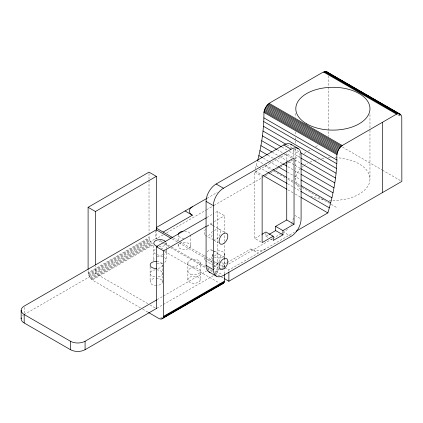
<?xml version="1.0" encoding="UTF-8"?>
<svg xmlns="http://www.w3.org/2000/svg" width="423" height="423" viewBox="0 0 423 423"><rect width="100%" height="100%" fill="white"/><g stroke="black" fill="none" stroke-linecap="round" stroke-linejoin="round"><path stroke-width="0.32" stroke-dasharray="2.12 1.59" d="M224.491 273.882L224.497 269.916M224.497 267.273L224.502 259.347M224.502 258.686L224.513 244.15M224.513 241.507L224.518 234.236M224.518 233.575L224.528 215.735L217.221 211.516L214.376 213.16M255.349 168.825L257.464 161.253M207.117 198.244L217.332 192.349M261.007 241.977L254.82 238.408L254.82 172.156L286.736 153.729L293.483 157.626M140.447 307.849L92.975 280.438C90.321 278.783 88.56 275.833 88.143 272.761L149.049 237.594L149.044 233.665M88.27 273.554L149.171 238.387L149.049 237.594M88.47 274.368L149.377 239.201L149.171 238.387M88.756 275.188L149.663 240.026L149.377 239.201M89.11 276.008L150.017 240.84L149.663 240.026M24.18 314.532L156.314 238.244L157.456 238.9M163.241 234.786L155.817 239.069L155.817 230.942M166.662 232.809L206.054 210.067M206.625 209.734L213.472 205.779M214.043 205.451L263.138 177.105M265.422 175.788L269.99 173.15M270.561 172.822L273.988 170.844M276.272 169.528L279.693 167.55M280.264 167.217L283.119 165.573M285.403 164.251L287.117 163.262M287.688 162.934L294.54 158.979M295.111 158.651L300.245 155.685M304.243 153.375L305.956 152.386M308.24 151.069L310.524 149.753M315.658 146.786L319.085 144.809M90.009 277.562L150.916 242.4L153.242 244.859L92.336 280.026M90.538 278.281L151.445 243.114M91.109 278.937L152.016 243.77M91.712 279.518L152.618 244.357M206.974 217.433L213.805 213.488M206.884 225.924L213.715 221.98M214.287 221.652L224.528 215.735M254.82 238.408L261.472 234.564M265.908 233.21L265.908 236.224L268.616 234.665M157.16 299.643L162.881 296.343M163.452 296.01L206.355 271.243M206.926 270.91L209.787 269.261M213.218 267.278L217.221 264.967L214.376 263.323M218.733 264.19L221.567 265.824L226.628 262.905M227.193 262.583L250.802 248.946A10.337 5.97 0 0 0 265.422 248.946L294.366 232.232M214.821 271.883A14.213 8.206 -60 0 0 216.132 271.222L218.971 269.583M219.537 269.255L225.221 265.977M228.626 264.01L272.375 238.752M272.941 238.424L280.327 234.162M280.893 233.834L282.601 232.846M156.885 308.24L217.221 273.406L217.221 211.516M221.567 265.824L228.88 269.996L265.422 248.946M159.957 318.408L161.665 317.419M250.802 248.946L258.115 253.118M398.778 114.718L400.491 115.706M397.794 114.871L400.644 116.521M342.487 147.114L381.874 169.85M382.445 170.183L400.708 180.727M286.99 144.888L293.271 148.51M293.842 148.843L299.547 152.137M293.699 149.324A14.213 8.206 -60 0 1 293.784 150.789L300.531 154.681M281.861 147.067L286.995 150.033M289.279 151.349L300.124 157.61M277.165 149.631L282.876 152.925M283.442 153.258L292.007 158.197M294.857 159.846L300.568 163.141M272.338 152.243L279.185 156.193M279.756 156.526L288.317 161.47M288.888 161.798L294.598 165.092M295.169 165.419L300.304 168.386M267.949 155.22L273.084 158.186M273.655 158.514L282.215 163.458M287.926 166.752L300.483 174.001M263.423 158.234L268.563 161.2M269.134 161.533L277.694 166.472M287.397 172.076L300.526 179.653M257.633 160.618L263.339 163.913M265.623 165.234L272.47 169.189M287.883 178.083L293.588 181.377M294.159 181.705L300.441 185.332M264.444 165.805L271.296 169.76M273.581 171.082L285.567 177.998M287.846 179.32L294.699 183.275M295.27 183.603L301.546 187.225M302.117 187.558L330.659 204.034M331.23 204.362L336.935 207.661M256.275 165.663L258.559 166.979M259.13 167.312L267.119 171.923M287.666 183.783L293.377 187.077M293.948 187.41L300.224 191.032M255.36 171.051L262.212 175.006M287.894 189.832L294.746 193.787M295.317 194.115L300.452 197.081M254.82 172.156L261.567 176.053M294.91 215.434L300.531 218.68M291.045 236.409L283.733 232.19A14.213 8.206 -60 0 0 288.375 228.203M265.908 236.224L268.716 237.848M270.969 239.148L272.089 239.799M211.516 224.655L212.642 225.306M212.891 225.454L224.698 232.269M205.356 235.32L212.663 239.54A6.213 3.585 -60 0 1 212.669 233.364M214.038 240.333L218.532 242.929M211.516 249.977L212.642 250.622M213.203 250.95L224.698 257.586M173.34 237.98L179.014 241.258M179.579 241.586L205.113 256.327M205.684 256.655L212.489 260.584M213.06 260.912L218.162 263.862M172.256 239.006L178.517 242.622M179.082 242.95L206.408 258.723M206.974 259.05L213.805 262.995M205.356 260.637L212.663 264.856A6.213 3.585 -60 0 1 212.669 258.68M214.038 265.649L218.532 268.245M216.132 271.222L222.313 274.797M160.301 240.544L162.58 241.856M164.854 243.172L171.114 246.789M171.685 247.117L205.266 266.506M207.545 267.822L212.669 270.778M214.947 272.089L217.221 273.406M158.673 240.719L163.236 243.352M163.807 243.685L170.088 247.307M170.659 247.635L204.906 267.41M207.185 268.727L212.325 271.693M214.609 273.009L220.885 276.637M221.456 276.965L223.741 278.286M164.61 251.421L220.293 283.574M147.78 303.64L95.413 273.406L95.413 266.162M150.054 304.957L155.178 307.912M142.736 309.171L147.886 312.142M150.916 242.4L150.017 240.84M88.143 272.761L88.1 270.022M149.007 173.446L149.012 179.992M149.012 180.642L149.044 233.015M369.966 114.511L369.966 129.628M369.966 130.284L369.966 178.918M328.782 75.886L328.782 86.44M328.782 87.101L328.787 136.566M295.809 113.401L295.809 117.345M295.809 131.802L295.809 135.09M295.809 137.718L295.809 140.346M295.809 141.007L295.809 143.635M295.809 148.891L295.809 179.119M293.784 150.789L293.784 157.388M286.736 153.729L286.736 160.946M228.88 269.996L228.88 271.249M224.65 254.482L224.65 257.607M224.65 258.231L224.65 265.734M212.23 254.355L212.23 265.607M200.285 262.921A6.213 3.585 0 0 1 190.879 265.93A6.213 3.585 0 0 1 191.069 259.722A6.213 3.585 0 0 1 200.285 262.921L200.285 279.799A6.213 3.585 0 0 1 190.879 282.807A6.213 3.585 0 0 1 191.069 276.6A6.213 3.585 0 0 1 200.285 279.799M190.535 234.881L190.535 246.138A6.213 3.585 0 0 1 180.996 249.004A6.213 3.585 0 0 1 181.467 242.797A6.213 3.585 0 0 1 190.535 246.138M187.87 262.794L187.87 279.672M178.131 234.569L178.131 241.448M178.131 243.944L178.131 245.821M166.176 243.325L166.176 248.518M166.176 249.168L166.176 260.203M162.527 264.935L162.527 281.813M156.314 229.805L156.314 238.244M153.766 245.604L153.766 259.886M150.107 266.945L150.107 281.877M24.18 307.394L24.18 313.237M184.058 238.308A6.213 3.585 0 0 1 178.268 235.5M184.602 231.143A6.213 3.585 0 0 1 190.398 233.951M221.641 262.598A6.213 3.585 0 0 1 221.911 268.642M218.331 269.255A6.213 3.585 0 0 1 213.969 268.161M213.007 267.41A6.213 3.585 0 0 1 212.473 264.682M214.128 263.09A6.213 3.585 0 0 1 220.15 262.223M214.128 251.838A6.213 3.585 0 0 1 222.91 251.928A6.213 3.585 0 0 1 222.752 256.999A6.213 3.585 0 0 1 213.969 256.909M213.007 256.158A6.213 3.585 0 0 1 212.473 253.43M335.286 157.657A37.081 21.409 0 0 1 369.787 181.155A37.081 21.409 0 0 1 327.899 200.232M323.463 199.725A37.081 21.409 0 0 1 310.159 195.934M300.864 189.811A37.081 21.409 0 0 1 300.219 168.888M301.953 167.217A37.081 21.409 0 0 1 303.36 166.07M303.862 165.694A37.081 21.409 0 0 1 307.606 163.357M309.879 162.231A37.081 21.409 0 0 1 313.559 160.751M314.194 160.529A37.081 21.409 0 0 1 318.535 159.281M321.797 158.588A37.081 21.409 0 0 1 324.996 158.102M328.195 157.784A37.081 21.409 0 0 1 332.711 157.61M214.472 230.725A6.213 3.585 -60 0 1 220.505 232.597A6.213 3.585 -60 0 1 213.478 240.01M293.44 217.988A14.213 8.206 -60 0 1 291.706 223.048M291.431 223.603A14.213 8.206 -60 0 1 290.839 224.692M214.472 256.042A6.213 3.585 -60 0 1 220.542 257.232A6.213 3.585 -60 0 1 214.466 265.417M166.033 250.828A6.213 3.585 0 0 1 164.166 254.249M162.839 254.783A6.213 3.585 0 0 1 157.102 254.783M155.389 254.027A6.213 3.585 0 0 1 155.775 248.962M160.782 248.052A6.213 3.585 0 0 1 164.552 249.184M164.552 257.623A6.213 3.585 0 0 1 164.166 262.688M162.839 263.228A6.213 3.585 0 0 1 157.102 263.222M153.909 260.822A6.213 3.585 0 0 1 154.733 258.12M157.102 256.861A6.213 3.585 0 0 1 163.31 257.02M156.261 278.26A6.213 3.585 0 0 1 162.517 281.66A6.213 3.585 0 0 1 156.907 285.414M156.367 285.43A6.213 3.585 0 0 1 150.165 282.342A6.213 3.585 0 0 1 154.659 278.392M156.801 269.832A6.213 3.585 0 0 1 162.522 273.533A6.213 3.585 0 0 1 156.367 276.991M154.76 276.88A6.213 3.585 0 0 1 150.154 272.967A6.213 3.585 0 0 1 156.261 269.821M212.325 256.624A6.213 3.585 -60 0 1 207.159 261.197M204.785 259.822A6.213 3.585 -60 0 1 205.139 254.947M207.164 251.822A6.213 3.585 -60 0 1 212.33 250.442M212.325 231.302A6.213 3.585 -60 0 1 207.159 235.881M204.785 234.506A6.213 3.585 -60 0 1 205.361 229.144M207.164 226.506A6.213 3.585 -60 0 1 212.33 225.126M156.801 261.393A6.213 3.585 0 0 1 162.522 265.094A6.213 3.585 0 0 1 156.367 268.552M22.535 315.77A10.337 5.97 0 0 1 23.286 315.119M166.033 242.39A6.213 3.585 0 0 1 158.102 246.583M190.879 274.368A6.213 3.585 0 0 0 200.285 271.36A6.213 3.585 0 0 0 191.069 268.161A6.213 3.585 0 0 0 190.879 274.368"/><path stroke-width="0.63" d="M222.096 283.907C226.157 283.024 223.947 277.208 224.491 274.543M296.068 231.249L327.851 212.896C333.049 195.754 336.465 177.983 336.925 160.047C336.169 154.723 337.76 148.806 342.223 145.512L396.541 114.152C398.836 112.841 401.781 114.538 401.787 117.176L401.85 181.388L228.88 281.247L224.312 278.614M257.633 160.618C261.652 144.888 264.047 128.677 263.92 112.418C264.438 108.574 266.643 104.888 269.953 102.815L322.691 72.37L325.736 71.556L326.995 71.947L400.058 114.125M148.457 312.47L158.752 318.419C160.899 320.142 164.045 318.323 163.627 315.606L163.627 250.902L206.318 226.252M88.1 269.361L88.1 207.296L149.007 172.135L156.314 176.354L156.314 230.345M88.1 207.296L95.413 211.516L156.314 176.354M210.014 272.359A14.213 8.206 -60 0 1 206.08 265.422L206.08 201.422A14.213 8.206 -60 0 1 216.132 184.016L283.733 144.983A14.213 8.206 -60 0 1 291.706 144.92M213.388 269.641L213.388 205.641A14.213 8.206 -60 0 1 223.439 188.235L291.045 149.203A14.213 8.206 -60 0 1 301.091 155.008L301.091 219.008A14.213 8.206 -60 0 1 291.045 236.409L223.439 275.442A14.213 8.206 -60 0 1 213.388 269.641L206.08 265.422M156.378 227.489L206.551 198.572M156.378 228.145L163.125 232.084L192.359 215.207A10.337 5.97 0 0 1 192.359 206.768M156.314 308.568L156.314 246.683L206.408 217.76M262.027 234.247L265.908 232.005L273.216 236.224L273.216 240.444L282.961 234.818L282.961 230.598L294.043 224.201L294.043 157.948L262.133 176.375L262.133 242.628L273.216 236.224M282.961 234.818L275.653 230.598L275.653 226.379L286.736 219.981L294.043 224.201M269.155 234.353L275.653 230.598M171.114 238.35L156.314 229.805L24.18 306.093A10.337 5.97 0 0 0 24.18 314.532L70.467 341.255A10.337 5.97 0 0 0 85.081 341.255L156.589 299.976M21.24 317.974A10.337 5.97 0 0 0 24.18 322.971L70.467 349.694A10.337 5.97 0 0 0 85.081 349.694L156.589 308.415M163.585 316.314L224.491 281.152M163.458 316.964L224.364 281.797M163.252 317.541L224.158 282.379M162.897 318.085L223.878 282.876M161.718 318.968L223.524 283.283M326.397 71.683L400.581 114.511M325.736 71.556L399.883 114.363M325.017 71.561L398.08 113.739M324.267 71.704L397.324 113.882M323.484 71.973L396.541 114.152M269.16 103.339L342.223 145.512M268.378 103.968L341.44 146.147M267.627 104.698L340.684 146.876M266.913 105.517L339.97 147.696M266.247 106.411L339.309 148.589M265.649 107.363L338.712 149.541M265.126 108.357L338.183 150.535M264.682 109.377L337.744 151.556M264.327 110.408L337.39 152.587M264.074 111.429L337.136 153.602M263.92 112.418L336.978 154.596M263.867 117.869L336.925 160.047M263.741 121.597L336.798 163.77M263.45 126.292L336.507 168.465M290.839 144.28L298.152 148.499M263.016 131.051L286.419 144.555M300.69 152.793L336.079 173.224M283.733 144.983L291.045 149.203M262.456 135.868L281.29 146.739M300.695 157.943L335.513 178.041M261.758 140.737L276.594 149.303M301.139 163.468L334.815 182.91M260.922 145.649L271.767 151.91M300.875 168.714L333.98 187.828M259.955 150.609L267.378 154.892M282.786 163.786L286.783 166.096M301.054 174.334L333.012 192.782M258.86 155.601L262.286 157.578M278.265 166.805L286.826 171.743M301.097 179.981L331.918 197.774M273.041 169.517L286.741 177.422M301.012 185.66L330.691 202.797M267.69 172.251L287.095 183.455M300.795 191.365L329.332 207.836M262.783 175.334L286.757 189.171M301.023 197.409L327.851 212.896M216.132 184.016L223.439 188.235M275.653 226.379L282.961 230.598M206.08 201.422L213.388 205.641M163.125 232.084L172.774 237.652M209.025 271.926L216.333 276.145M156.314 246.683L163.627 250.902M185.052 210.94L192.359 215.207M326.995 71.947L327.962 72.841M382.35 122.289L382.36 192.639M286.736 161.602L286.736 219.981M228.88 272.497L228.88 281.247M95.413 211.516L95.413 264.846M85.081 341.255L85.081 349.694M70.467 341.255L70.467 349.694M24.18 314.532L24.18 322.971M21.15 310.313L21.15 318.752M178.131 234.569A6.213 3.585 0 0 1 182.99 231.228M156.367 268.552A6.213 3.585 0 0 1 150.107 264.999A6.213 3.585 0 0 1 156.261 261.382M157.594 246.477A6.213 3.585 0 0 1 155.394 240.745A6.213 3.585 0 0 1 165.478 241.512M306.791 123.913A37.081 21.409 0 0 0 368.75 114.141A37.081 21.409 0 0 0 323.119 88.047A37.081 21.409 0 0 0 306.791 123.913M224.031 243.362A6.213 3.585 -60 0 0 226.945 233.565A6.213 3.585 -60 0 0 219.405 239.058A6.213 3.585 -60 0 0 224.031 243.362M224.031 268.679A6.213 3.585 -60 0 0 226.945 258.887A6.213 3.585 -60 0 0 219.405 264.38A6.213 3.585 -60 0 0 224.031 268.679"/></g></svg>
